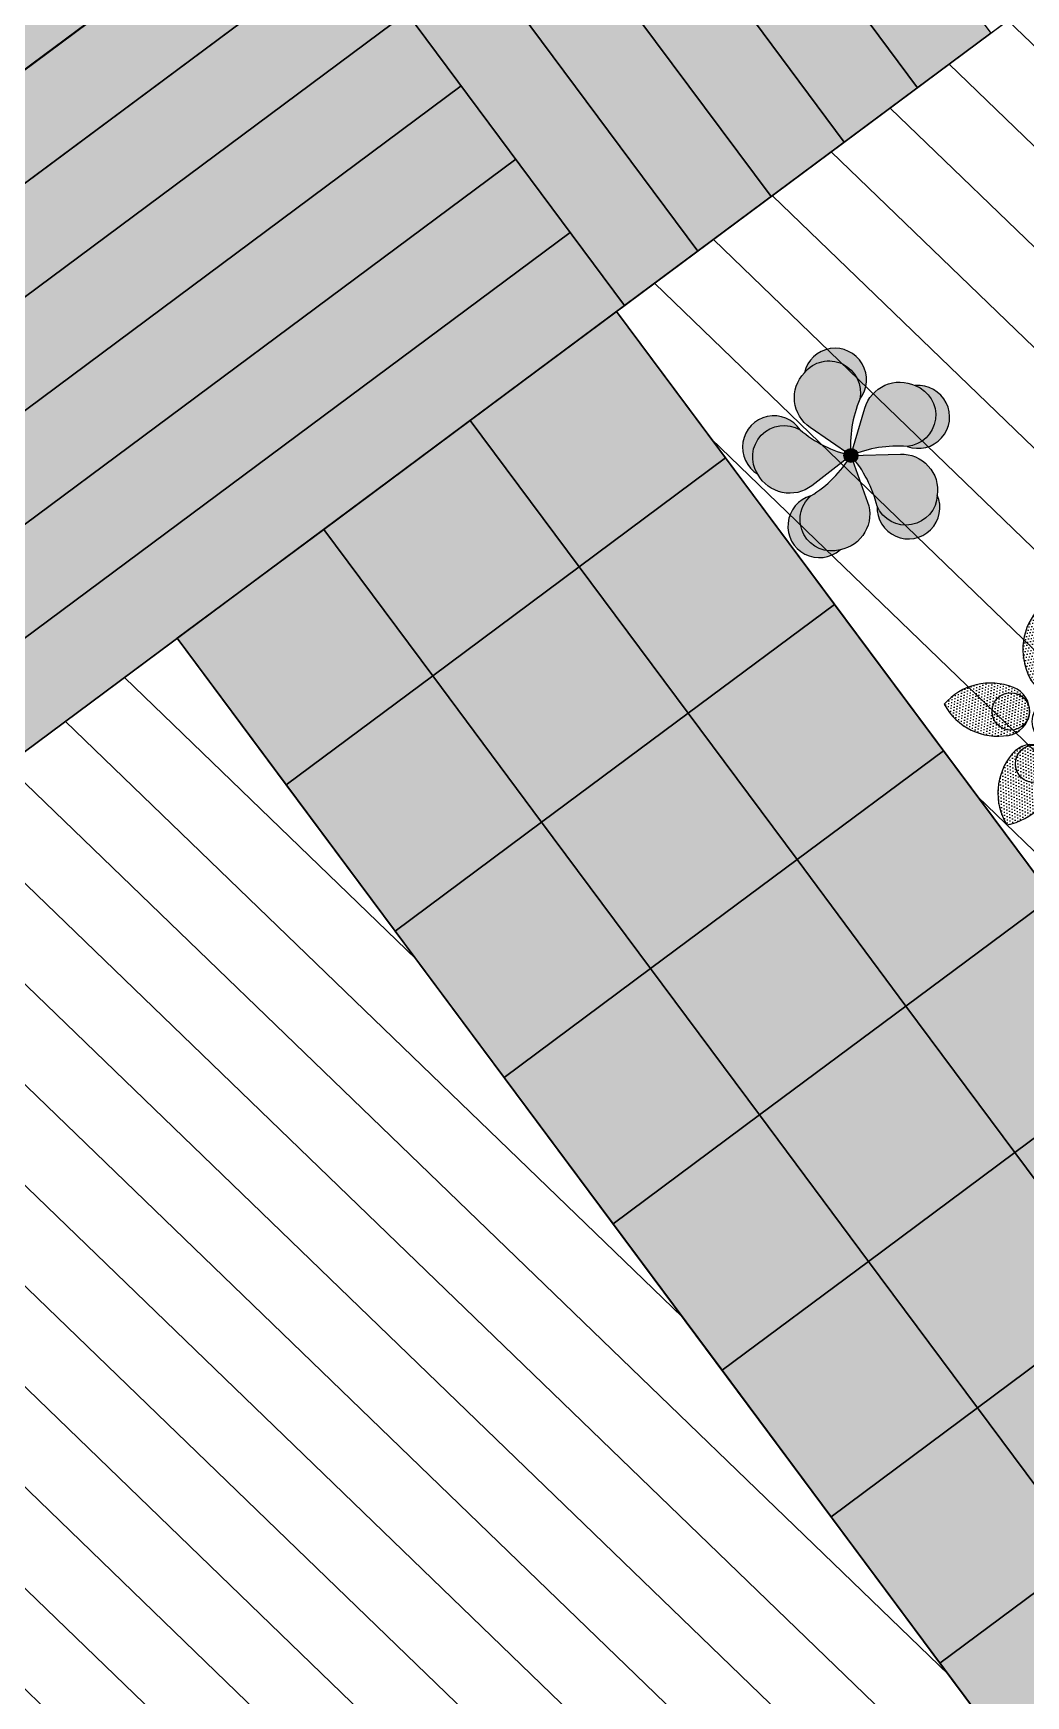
# Model space of a CAD drawing. Header units: millimetres. Extents: x 60.6 to 115.2, y 47.4 to 73.6.
# Drawn here: x 74.032 to 76.207, y 58.071 to 61.715 of the extents above; entities that cross this region are included whole.
import ezdxf

# ---------------------------------------------------------------- set-up
doc = ezdxf.new("R2010")
doc.units = ezdxf.units.MM
doc.linetypes.add('CENTER2', pattern=[28.575000000000003, 19.05, -3.175, 3.175, -3.175])
doc.layers.add('HATCH', color=252, linetype='Continuous', lineweight=0)
doc.layers.add('paving', color=251, linetype='Continuous', lineweight=30)
doc.layers.add('hatch 3', color=7, linetype='Continuous', true_color=0x57792a)
doc.layers.add('hatch2', color=7, linetype='Continuous')
doc.layers.add('trees', color=118, linetype='Continuous')
pattern_1 = [(136, (-529.2652610559677, -497.6456645938825), (-0.1102770163103658, -0.1141951933037609), [])]
pattern_2 = [(0, (-555.0435723174535, -382.4851912321677), (0.02778125, 0.05556249999999999), [0, -0.05556249999999999])]
pattern_3 = [(71.99999999999999, (192.2471370430775, -646.0722304677458), (-0.04425819931167044, 0.04359129559328276), [0, -0.05556249999999999])]
pattern_4 = [(144, (673.8588372499343, -16.80940638435482), (-0.05513432145547956, -0.02862159770970771), [0, -0.05556249999999999])]
pattern_5 = [(215.9999999999999, (224.2205279968658, 635.6834459915049), (0.01018331470552147, -0.06128041579020829), [0, -0.05556249999999998])]
pattern_6 = [(287.9999999999999, (-535.282929972424, 409.6833820927636), (0.06142795606162846, -0.009251782093366783), [0, -0.05556249999999997])]

# ---------------------------------------------------------------- blocks, each defined once
blk = doc.blocks.new('ghgh')
at = {"layer": 'paving'}
h = blk.add_hatch(color=9, dxfattribs=at)
h.set_gradient(color1=(183, 211, 215), color2=(232, 241, 242), rotation=45, one_color=1, tint=0.9300000071525574, name='SPHERICAL')
h.paths.add_polyline_path([(697.66196058698, 576.0503686307779), (698.0619605869799, 576.0503686307779), (698.0619605869799, 576.4503686307779), (697.66196058698, 576.4503686307779)])
h = blk.add_hatch(color=9, dxfattribs=at)
h.set_gradient(color1=(183, 211, 215), color2=(232, 241, 242), rotation=45, one_color=1, tint=0.9300000071525574, name='SPHERICAL')
h.paths.add_polyline_path([(698.0619605869799, 576.0503686307779), (698.4619605869799, 576.0503686307779), (698.4619605869799, 576.4503686307779), (698.0619605869799, 576.4503686307779)])
h = blk.add_hatch(color=9, dxfattribs=at)
h.set_gradient(color1=(183, 211, 215), color2=(232, 241, 242), rotation=45, one_color=1, tint=0.9300000071525574, name='SPHERICAL')
h.paths.add_polyline_path([(698.4619605869799, 576.0503686307779), (698.8619605869799, 576.0503686307779), (698.8619605869799, 576.4503686307779), (698.4619605869799, 576.4503686307779)])
for points in [[(697.66196058698, 576.0503686307779), (698.0619605869799, 576.0503686307779), (698.0619605869799, 576.4503686307779), (697.66196058698, 576.4503686307779)], [(698.0619605869799, 576.0503686307779), (698.4619605869799, 576.0503686307779), (698.4619605869799, 576.4503686307779), (698.0619605869799, 576.4503686307779)], [(698.4619605869799, 576.0503686307779), (698.8619605869799, 576.0503686307779), (698.8619605869799, 576.4503686307779), (698.4619605869799, 576.4503686307779)]]:
    blk.add_lwpolyline(points, close=True, dxfattribs=at)
blk = doc.blocks.new('f2')
h = blk.add_hatch(color=6)
h.set_gradient(color1=(255, 0, 255), color2=(255, 148, 255), rotation=149.99999999999997, centered=1, one_color=1, tint=0.7900000214576721, name='SPHERICAL')
edge = h.paths.add_edge_path()
edge.add_arc((-0.30286094538077, 0.8935600880075695), 0.3827096552513209, 328.5005418024725, 534.1280019442122)
edge.add_arc((-0.3575548338541023, 0.7318413212193562), 0.3829239116107604, -5.7318021509013874, 148.3603458975861, ccw=False)
h = blk.add_hatch(color=4)
h.set_gradient(color1=(0, 255, 255), color2=(148, 255, 148), rotation=149.99999999999997, centered=1, tint=0.7900000214576721, name='SPHERICAL')
edge = h.paths.add_edge_path()
edge.add_line((1.13686837721616e-13, 6.821210263296962e-13), (-0.5336720486659488, 0.2772500015749984))
edge.add_arc((-0.3303525103445628, 0.6686150292887358), 0.441027685730268, 143.2141610671518, 242.5474999963788, ccw=False)
edge.add_arc((-0.3575548338799015, 0.7318413212030888), 0.382923911634806, -5.731802148093891, 148.3603458818587, ccw=False)
edge.add_arc((1.44726958630213, 0.2982549525804434), 1.477682398952213, 164.4819112068399, 191.6445595628605)
h = blk.add_hatch(color=4)
h.set_gradient(color1=(0, 255, 255), color2=(148, 255, 148), rotation=149.99999999999997, centered=1, tint=0.7900000214576721, name='SPHERICAL')
edge = h.paths.add_edge_path()
edge.add_line((1.13686837721616e-13, 5.684341886080801e-13), (0.09876668817935297, 0.5932272416258684))
edge.add_arc((0.5338061406664021, 0.5207973143828026), 0.4410276857303488, 71.2141610671593, 170.5474999963862, ccw=False)
edge.add_arc((0.585531937333857, 0.5662062601323633), 0.3829239116348236, -77.73180214808349, 76.3603458818692, ccw=False)
edge.add_arc((0.730888213777775, -1.284269321884207), 1.477682398952319, 92.48191120683994, 119.6445595628605)
h = blk.add_hatch(color=6)
h.set_gradient(color1=(255, 0, 255), color2=(255, 148, 255), rotation=149.99999999999997, centered=1, one_color=1, tint=0.7900000214576721, name='SPHERICAL')
edge = h.paths.add_edge_path()
edge.add_arc((0.7562369653455143, 0.5641631283255841), 0.3827096552513473, 256.5005418024642, 462.128001944204)
edge.add_arc((0.5855319373576487, 0.5662062601127753), 0.3829239116107868, -77.73180215090969, 76.36034589757782, ccw=False)
h = blk.add_hatch(color=6)
h.set_gradient(color1=(255, 0, 255), color2=(255, 148, 255), rotation=149.99999999999997, centered=1, one_color=1, tint=0.7900000214576721, name='SPHERICAL')
edge = h.paths.add_edge_path()
edge.add_arc((-0.9434153234556035, -0.01191262294611453), 0.3827096552512976, 40.50054180247453, 246.1280019442142)
edge.add_arc((-0.8065129775211696, -0.1139034492271033), 0.3829239116107372, 66.2681978491006, 220.3603458975881, ccw=False)
h = blk.add_hatch(color=4)
h.set_gradient(color1=(0, 255, 255), color2=(148, 255, 148), rotation=149.99999999999997, centered=1, tint=0.7900000214576721, name='SPHERICAL')
edge = h.paths.add_edge_path()
edge.add_line((1.13686837721616e-13, 5.684341886080801e-13), (-0.4285941531005619, -0.4218773172709689))
edge.add_arc((-0.7379752203280063, -0.1075705008926576), 0.4410276857303427, 215.2141610671491, 314.5474999963761, ccw=False)
edge.add_arc((-0.8065129775133264, -0.113903449256468), 0.3829239116348077, 66.2681978519102, 220.3603458818629, ccw=False)
edge.add_arc((0.1635735814412176, 1.468601019892605), 1.477682398952291, 236.4819112068376, 263.6445595628583)
h = blk.add_hatch(color=4)
h.set_gradient(color1=(0, 255, 255), color2=(148, 255, 148), rotation=149.99999999999997, centered=1, tint=0.7900000214576721, name='SPHERICAL')
edge = h.paths.add_edge_path()
edge.add_line((1.13686837721616e-13, 5.684341886080801e-13), (0.2687862946704627, -0.5379845227299711))
edge.add_arc((-0.1257412586732986, -0.7350972550262425), 0.4410276857304039, -72.78583893284821, 26.54749999637869, ccw=False)
edge.add_arc((-0.1408975985911077, -0.8022375242785313), 0.3829239116348395, 138.2681978519085, 292.3603458818612, ccw=False)
edge.add_arc((-1.346175553309774, 0.6093903936269977), 1.477682398952277, 308.4819112068326, 335.6445595628532)
h = blk.add_hatch(color=6)
edge = h.paths.add_edge_path()
edge.add_arc((1.13686837721616e-13, 2.273736754432321e-13), 0.08501065561668127, 0, 360)
h = blk.add_hatch(color=4)
h.set_gradient(color1=(0, 255, 255), color2=(148, 255, 148), rotation=149.99999999999997, centered=1, tint=0.7900000214576721, name='SPHERICAL')
edge = h.paths.add_edge_path()
edge.add_line((1.13686837721616e-13, 5.684341886080801e-13), (0.5947132189171498, 0.0893845968032565))
edge.add_arc((0.6602628486798723, -0.3467445877495119), 0.4410276857303776, -0.7858389328474118, 98.54749999637949, ccw=False)
edge.add_arc((0.7194334726509333, -0.3819066077973833), 0.3829239116348258, -149.73180214809207, 4.36034588186061, ccw=False)
edge.add_arc((-0.9955558282106018, -1.091977044212591), 1.4776823989521, 20.48191120683801, 47.6445595628586)
h = blk.add_hatch(color=6)
h.set_gradient(color1=(255, 0, 255), color2=(255, 148, 255), rotation=149.99999999999997, centered=1, one_color=1, tint=0.7900000214576721, name='SPHERICAL')
edge = h.paths.add_edge_path()
edge.add_arc((0.7702410935136086, -0.544888099502494), 0.3827096552513111, 184.5005418024697, 390.1280019442094)
edge.add_arc((0.7194334726399542, -0.3819066078263182), 0.3829239116107507, -149.73180215090417, 4.3603458975832154, ccw=False)
h = blk.add_hatch(color=6)
h.set_gradient(color1=(255, 0, 255), color2=(255, 148, 255), rotation=149.99999999999997, centered=1, one_color=1, tint=0.7900000214576721, name='SPHERICAL')
edge = h.paths.add_edge_path()
edge.add_arc((-0.2802017900221809, -0.9009224938828397), 0.3827096552512891, 112.5005418024618, 318.1280019442015)
edge.add_arc((-0.1408975986217626, -0.8022375242770046), 0.3829239116107287, 138.2681978490879, 292.36034589757537, ccw=False)
at = {"color": 6}
for points in [[(0.02345456887678665, 0.6935979281437312, 1.252986245437274), (-0.6835624984701099, 0.9327137302129813, -0.7960925965641129)], [(0.6668986896282831, 0.192026926492872, 1.252986245437274), (0.6758310422121667, 0.938330961988072, -0.7960925965641129)], [(-0.6524029688708879, 0.2366401676268879, 1.252986245437274), (-1.09829589970127, -0.3618821749422523, -0.7960925965641129)], [(0.388711488366539, -0.5749187608155353, 1.252986245437274), (1.101249053209699, -0.3527933030076156, -0.7960925965641129)], [(-0.4266617780001525, -0.5473462614462505, 1.252986245437274), (0.00477830275008273, -1.15636921424948, -0.7960925965641129)]]:
    blk.add_lwpolyline(points, format="xyb", close=True, dxfattribs=at)
for points in [[(1.13686837721616e-13, 6.821210263296962e-13), (-0.5336720486659488, 0.2772500015749984, -0.4627710773585052), (-0.6835624984612423, 0.9327137302988149, -0.7960925964319852), (0.02345456887678665, 0.6935979281437312, 0.1190774892510603), (1.13686837721616e-13, 6.821210263296962e-13, -4.880179825936269)], [(1.13686837721616e-13, 5.684341886080801e-13), (0.09876668817935297, 0.5932272416258684, -0.4627710773585052), (0.6758310422960676, 0.9383309620062619, -0.7960925964319852), (0.6668986896280558, 0.1920269264929857, 0.1190774892510603), (1.13686837721616e-13, 5.684341886080801e-13, -4.880179825936269)], [(1.13686837721616e-13, 5.684341886080801e-13), (-0.4285941531005619, -0.4218773172709689, -0.4627710773585052), (-1.098295899779828, -0.361882174907123, -0.7960925964319852), (-0.6524029688705468, 0.2366401676271153, 0.1190774892510603), (1.13686837721616e-13, 5.684341886080801e-13, -4.880179825936269)], [(1.13686837721616e-13, 5.684341886080801e-13), (0.2687862946704627, -0.5379845227299711, -0.4627710773585052), (0.004778302692784564, -1.156369214313258, -0.7960925964319852), (-0.4266617780000388, -0.5473462614457958, 0.1190774892510603), (1.13686837721616e-13, 5.684341886080801e-13, -4.880179825936269)], [(1.13686837721616e-13, 5.684341886080801e-13), (0.5947132189171498, 0.0893845968032565, -0.4627710773585052), (1.101249053252673, -0.3527933030816257, -0.7960925964319852), (0.388711488366198, -0.5749187608149668, 0.1190774892510603), (1.13686837721616e-13, 5.684341886080801e-13, -4.880179825936269)]]:
    blk.add_lwpolyline(points, format="xyb")
blk.add_circle((1.13686837721616e-13, 2.273736754432321e-13), 0.08501065561668127, dxfattribs=at)
blk = doc.blocks.new('f6')
at = {"true_color": 0x297dd6}
h = blk.add_hatch(dxfattribs=at)
h.set_pattern_fill('DOTS', color=152, scale=0.035, style=0)
h.set_pattern_definition(pattern_2)
edge = h.paths.add_edge_path()
edge.add_arc((0.758425289384154, 1.239367710916188), 1.165600453108289, 124.6664119956931, 195.8507264397759)
edge.add_arc((0.09543470374762819, 1.042358418841639), 0.474084537981225, 194.8313336975684, 345.1686663024316)
edge.add_arc((-0.5675558818888976, 1.239367710916188), 1.165600453108289, 344.1492735602241, 415.3335880043069)
h = blk.add_hatch()
h.set_pattern_fill('DOTS', color=6, scale=0.035, style=0)
h.set_pattern_definition(pattern_2)
edge = h.paths.add_edge_path()
edge.add_arc((0.09543470374762819, 0.924300190205372), 0.3560263093449976, 0, 360)
h = blk.add_hatch(dxfattribs=at)
h.set_pattern_fill('DOTS', color=152, scale=0.035, angle=71.99999999999999, style=0)
h.set_pattern_definition(pattern_3)
edge = h.paths.add_edge_path()
edge.add_arc((-0.9443424341693475, 1.1042909985447), 1.165600453108376, 196.6664119956955, 267.8507264397782)
edge.add_arc((-0.9618508212433632, 0.4128702625318352), 0.474084537981221, 266.8313336975645, 417.1686663024277)
edge.add_arc((-1.354093150313935, -0.1567920348794258), 1.165600453108433, 56.14927356022203, 127.3335880043047)
h = blk.add_hatch()
h.set_pattern_fill('DOTS', color=6, scale=0.035, angle=71.99999999999999, style=0)
h.set_pattern_definition(pattern_3)
edge = h.paths.add_edge_path()
edge.add_arc((-0.8495707735966107, 0.3763882635573736), 0.3560263093449976, 0, 360)
h = blk.add_hatch(dxfattribs=at)
h.set_pattern_fill('DOTS', color=152, scale=0.035, angle=-72.00000000000006, style=0)
h.set_pattern_definition(pattern_6)
edge = h.paths.add_edge_path()
edge.add_arc((1.413075040935843, -0.3383196286392502), 1.165600453108433, 52.66641199569528, 123.850726439778)
edge.add_arc((1.020832711865271, 0.2313426687720108), 0.474084537981221, 122.8313336975722, 273.1686663024354)
edge.add_arc((1.003324324791255, 0.9227634047848761), 1.165600453108375, 272.1492735602218, 343.3335880043045)
at = {"true_color": 0xff4242}
h = blk.add_hatch(dxfattribs=at)
h.set_pattern_fill('DOTS', color=20, scale=0.06999999999999999, style=0)
h.set_pattern_definition([(0, (-555.0435723174535, -382.4851912321677), (0.05556249999999999, 0.111125), [0, -0.111125])])
edge = h.paths.add_edge_path()
edge.add_arc((0, 0), 0.498886422826332, 0, 360)
h = blk.add_hatch()
h.set_pattern_fill('DOTS', color=6, scale=0.035, angle=-72.00000000000006, style=0)
h.set_pattern_definition(pattern_6)
edge = h.paths.add_edge_path()
edge.add_arc((0.9085526642186323, 0.1948606697976629), 0.3560263093449976, 0, 360)
at = {"true_color": 0x297dd6}
h = blk.add_hatch(dxfattribs=at)
h.set_pattern_fill('DOTS', color=152, scale=0.035, angle=144, style=0)
h.set_pattern_definition(pattern_4)
edge = h.paths.add_edge_path()
edge.add_arc((-1.342061010719853, -0.556878340344892), 1.165600453108343, 268.6664119956968, 339.8507264397795)
edge.add_arc((-0.6898912033831369, -0.7871905636526491), 0.4740845379811423, 338.8313336975639, 489.1686663024272)
edge.add_arc((-0.2693197089385462, -1.336270517636835), 1.165600453108389, 128.1492735602179, 199.3335880043006)
h = blk.add_hatch()
h.set_pattern_fill('DOTS', color=6, scale=0.035, angle=144, style=0)
h.set_pattern_definition(pattern_4)
edge = h.paths.add_edge_path()
edge.add_arc((-0.6204983176789938, -0.6916794503601977), 0.3560263093449976, 0, 360)
h = blk.add_hatch(dxfattribs=at)
h.set_pattern_fill('DOTS', color=152, scale=0.035, angle=-144.0000000000001, style=0)
h.set_pattern_definition(pattern_5)
edge = h.paths.add_edge_path()
edge.add_arc((0.1149031145682937, -1.448460740476564), 1.165600453108296, 340.6664119957008, 411.8507264397834)
edge.add_arc((0.535474609012805, -0.8993807864924348), 0.4740845379811423, 50.83133369757284, 201.1686663024361)
edge.add_arc((1.187644416349441, -0.6690685631846209), 1.165600453108289, 200.1492735602245, 271.3335880043072)
h = blk.add_hatch()
h.set_pattern_fill('DOTS', color=6, scale=0.035, angle=-144.0000000000001, style=0)
h.set_pattern_definition(pattern_5)
edge = h.paths.add_edge_path()
edge.add_arc((0.4660817233085481, -0.8038696731999835), 0.3560263093449976, 0, 360)
at = {"color": 152, "true_color": 0x297dd6}
for points in [[(0.09543470374762819, 2.198048001546795, 0.3209893809381569), (-0.3628550189267798, 0.9210048888398887, 0.7696681608329942), (0.5537244264220362, 0.9210048888398887, 0.3209893809381569)], [(-2.060976929689673, 0.7699979838098443, 0.3209893809381569), (-0.9880560684135844, -0.0604894676666845, 0.7696681608329942), (-0.7048174431059806, 0.8112293865344782, 0.3209893809381569)], [(2.119958820311581, 0.5884703900500199, 0.3209893809381569), (0.7637993337278886, 0.6297017927746538, 0.7696681608329942), (1.047037959035492, -0.2420170614265089, 0.3209893809381569)], [(-1.369188496325364, -1.722163076283323, 0.3209893809381569), (-0.2477972141435885, -0.9583894358190719, 0.7696681608329942), (-0.9893255621253729, -0.4196375552886593, 0.3209893809381569)], [(1.214771901955032, -1.834353299122995, 0.3209893809381569), (0.834908967755041, -0.5318277781284451, 0.7696681608329942), (0.09338061977325651, -1.070579658658858, 0.3209893809381569)]]:
    blk.add_lwpolyline(points, format="xyb", close=True, dxfattribs=at)
at = {"color": 20, "true_color": 0xff4242}
for centre, radius in [((0.09543470374762819, 0.924300190205372), 0.3560263093449976), ((-0.8495707735966107, 0.3763882635573736), 0.3560263093449976), ((0, 0), 0.498886422826332), ((0.9085526642186323, 0.1948606697976629), 0.3560263093449976), ((-0.6204983176789938, -0.6916794503601977), 0.3560263093449976), ((0.4660817233085481, -0.8038696731999835), 0.3560263093449976)]:
    blk.add_circle(centre, radius, dxfattribs=at)

msp = doc.modelspace()

# ---------------------------------------------------------------- hatches: boundary and pattern name
at = {"layer": 'HATCH'}
h = msp.add_hatch(color=254, dxfattribs=at)
h.set_gradient(color1=(241, 224, 197), color2=(229, 198, 148), rotation=45, one_color=1, tint=0.7400000095367432, name='INVSPHERICAL')
h.paths.add_polyline_path([(72.28810694884828, 58.85666559282595), (71.99666243536603, 59.88624360729148), (72.10006690323712, 59.96317771274346), (72.19146111161626, 60.03117604792067), (72.73072178708571, 60.43239215131268), (74.73116627184959, 61.92074570227498), (71.58857777856008, 66.14459010753683), (70.46230397407021, 65.30662952975752), (70.17085946077304, 66.3362075435698), (70.20955975139645, 66.36500100271985), (70.26618778528916, 66.40713290688939), (70.34154037068527, 66.46319609129796), (71.7939574933813, 67.54381102388288), (72.27149397399148, 66.9019707714159), (72.39087809414389, 66.7415107082993), (75.32245297884162, 62.80128238958082), (75.77856147985881, 62.18824274270128), (76.13038718819564, 61.71536598745342), (75.32808687261206, 61.11844538669118), (74.81336000500949, 60.73548271664106), (74.22640784799717, 60.29878360612452), (73.3179974739885, 59.62291590962786), (72.38503187673757, 58.92877884650511)])
h = msp.add_hatch(color=254, dxfattribs=at)
h.set_gradient(color1=(241, 224, 197), color2=(229, 198, 148), rotation=45, one_color=1, tint=0.7400000095367432, name='INVSPHERICAL')
h.paths.add_polyline_path([(71.99666243536603, 59.88624360729159), (71.93837353266963, 60.0921592101846), (74.61178215169718, 62.0812057653917), (74.73116627184959, 61.92074570227498)])
at = {"layer": 'hatch 3', "linetype": 'Continuous'}
h = msp.add_hatch(dxfattribs=at)
h.set_pattern_fill('ANSI31', color=256, scale=0.05, angle=91, style=0)
h.set_pattern_definition(pattern_1)
h.paths.add_polyline_path([(82.31941499405173, 51.68477767416323), (81.5943143628441, 52.65936033139565), (79.72764402654502, 55.16828731276496), (77.10119338252753, 58.69840870083976), (75.66858394050428, 60.62392945809654), (75.31043158000546, 61.10530964741577), (76.13038718819564, 61.71536598745342), (77.73498781936269, 62.90920718897837), (78.53728813494638, 63.5061277897405), (79.33958845052996, 64.10304839050286), (80.944189081697, 65.29688959202781), (82.08355399931668, 66.14459010753637), (85.5777142254102, 66.15196578983478), (85.1779475441806, 64.39691265394413), (84.30039786269185, 60.49436136581039), (82.72080843563185, 53.46976904725534), (82.3582963377919, 51.85764145623239)])
h = msp.add_hatch(dxfattribs=at)
h.set_pattern_fill('ANSI31', color=256, scale=0.05, angle=91, style=0)
h.set_pattern_definition(pattern_1)
h.paths.add_polyline_path([(81.78406958360142, 50.39399929133992), (78.47169894034721, 50.28668867835358), (77.20005388285915, 50.24549129275965), (75.79907772158083, 50.20010397749888), (75.5228547673986, 50.1911552040292), (74.75325935206877, 51.20888278558721), (74.27331745388312, 51.84356705942662), (74.0548253763792, 52.61542801040196), (73.47713461254659, 54.65622027818279), (73.08096221642404, 56.05576760234544), (72.73607665240888, 57.27413534574112), (72.49718130355348, 58.11807437207881), (72.28810694884828, 58.85666559282595), (74.34767120139452, 60.3890049264387), (77.33227420555181, 56.37750334877751), (79.00365188776937, 54.13106246520488)])
at = {"layer": 'hatch2', "linetype": 'CENTER2'}
h = msp.add_hatch(color=254, dxfattribs=at)
h.set_gradient(color1=(199, 244, 249), color2=(93, 224, 238), rotation=180, one_color=1, tint=0.6499999761581421, name='INVSPHERICAL')
h.paths.add_polyline_path([(71.68082716933736, 59.90054177349862), (70.26304651343435, 64.90909649017851), (71.70796189871248, 65.98413004442011), (74.61178215169707, 62.0812057653917)])

# ---------------------------------------------------------------- linework, layer by layer
at = {"layer": 'Defpoints', "color": 2}
msp.add_line((85.2421124682769, 68.49459369374131), (72.28810694884828, 58.85666559282595), dxfattribs=at)
at = {"layer": 'Defpoints', "color": 6}
msp.add_lwpolyline([(72.28810694884828, 58.85666559282595), (71.99666243536603, 59.88624360729148), (72.10006690323712, 59.96317771274346), (72.19146111161626, 60.03117604792067), (72.73072178708571, 60.43239215131268), (74.73116627184959, 61.92074570227498), (71.58857777856008, 66.14459010753683), (70.46230397407021, 65.30662952975752), (70.17085946077304, 66.3362075435698), (70.20955975139645, 66.36500100271985), (70.26618778528916, 66.40713290688939), (70.34154037068527, 66.46319609129796), (71.7939574933813, 67.54381102388288), (72.27149397399148, 66.9019707714159), (72.39087809414389, 66.7415107082993), (75.32245297884162, 62.80128238958082), (75.77856147985881, 62.18824274270128), (76.13038718819564, 61.71536598745342), (75.32808687261206, 61.11844538669118), (74.81336000500949, 60.73548271664106), (74.22640784799717, 60.29878360612452), (73.3179974739885, 59.62291590962786), (72.38503187673757, 58.92877884650511), (72.28810694884828, 58.85666559282595)], close=True, dxfattribs=at)
at = {"layer": 'Defpoints'}
for points in [[(71.68082716933736, 59.90054177349862), (70.26304651343435, 64.90909649017851), (71.70796189871248, 65.98413004442011), (74.61178215169707, 62.0812057653917), (71.68082716933736, 59.90054177349862)], [(71.99666243536603, 59.88624360729159), (71.93837353266963, 60.0921592101846), (74.61178215169718, 62.0812057653917), (74.73116627184959, 61.92074570227498), (71.99666243536569, 59.88624360729125)]]:
    msp.add_lwpolyline(points, close=True, dxfattribs=at)
at = {"layer": 'hatch 3', "linetype": 'Continuous'}
for points in [[(82.31941499405173, 51.68477767416323), (81.5943143628441, 52.65936033139565), (79.72764402654502, 55.16828731276496), (77.10119338252753, 58.69840870083976), (75.66858394050428, 60.62392945809654), (75.31043158000546, 61.10530964741577), (76.13038718819564, 61.71536598745342), (77.73498781936269, 62.90920718897837), (78.53728813494638, 63.5061277897405), (79.33958845052996, 64.10304839050286), (80.944189081697, 65.29688959202781), (82.08355399931668, 66.14459010753637), (85.5777142254102, 66.15196578983478), (85.1779475441806, 64.39691265394413), (84.30039786269185, 60.49436136581039), (82.72080843563185, 53.46976904725534), (82.3582963377919, 51.85764145623239), (82.31941499421464, 51.68477767488753)], [(81.78406958360142, 50.39399929133992), (78.47169894034721, 50.28668867835358), (77.20005388285915, 50.24549129275965), (75.79907772158083, 50.20010397749888), (75.5228547673986, 50.1911552040292), (74.75325935206877, 51.20888278558721), (74.27331745388312, 51.84356705942662), (74.0548253763792, 52.61542801040196), (73.47713461254659, 54.65622027818279), (73.08096221642404, 56.05576760234544), (72.73607665240888, 57.27413534574112), (72.49718130355348, 58.11807437207881), (72.28810694884828, 58.85666559282595), (74.34767120139452, 60.3890049264387), (77.33227420555181, 56.37750334877751), (79.00365188776937, 54.13106246520488), (81.78406958296421, 50.39399929131923)]]:
    msp.add_lwpolyline(points, close=True, dxfattribs=at)
at = {"layer": 'paving', "color": 139}
for p, q in [((75.96992712507893, 61.59598186730125), (72.34980215117946, 66.46166652503018)), ((75.80946706196221, 61.47659774714873), (72.18934208806274, 66.34228240487766)), ((75.6490069988455, 61.35721362699621), (72.02888202494603, 66.22289828472515)), ((75.48854693572878, 61.2378295068437), (71.8684219618292, 66.10351416457263)), ((75.32808687261206, 61.11844538669118), (71.70796189871237, 65.98413004442045)), ((74.61178215169707, 62.0812057653917), (71.68082716933736, 59.90054177349862)), ((74.73116627184959, 61.92074570227498), (71.99666243536603, 59.88624360729148)), ((74.8505503920021, 61.76028563915827), (72.05495133806244, 59.68032800439869)), ((76.13038718819564, 61.71536598745342), (72.34920216630428, 58.90212113260225)), ((74.96993451215462, 61.59982557604155), (72.11324024075896, 59.47441240150545)), ((75.08931863230714, 61.43936551292484), (72.17152914345536, 59.26849679861243)), ((75.20870275245966, 61.27890544980812), (72.22981804615188, 59.06258119571919)), ((82.31941499405161, 51.68477767416346), (75.31043158009481, 61.10530964735358)), ((82.0021339584573, 50.10090651306336), (74.34767120139452, 60.3890049264387))]:
    msp.add_line(p, q, dxfattribs=at)

# ---------------------------------------------------------------- block references
at = {"xscale": 0.1799999999997767, "yscale": 0.1799999999997767, "zscale": 0.1799999999997767, "rotation": 137.1303410358531}
msp.add_blockref('f2', (75.8240340437178, 60.78973039356788), dxfattribs=at)
at = {"layer": 'paving', "color": 139, "rotation": 36.64966881999626}
for p in [(-141.2916395197675, -818.5461044054907), (-141.0528712794625, -818.8670245317242), (-140.8141030391023, -819.1879446579164), (-140.5753347987697, -819.5088647841292), (-140.3365665584372, -819.8297849103421), (-140.0977983181047, -820.1507050365551), (-139.8590300777721, -820.4716251627681), (-139.6202618374393, -820.7925452889808)]:
    msp.add_blockref('ghgh', p, dxfattribs=at)
at = {"layer": 'trees', "xscale": 0.1152000000002372, "yscale": 0.1152000000002372, "zscale": 0.1152000000002372, "rotation": 155.888481450878}
msp.add_blockref('f6', (76.27891119020887, 60.2065260300127), dxfattribs=at)

doc.saveas('drawing.dxf')
